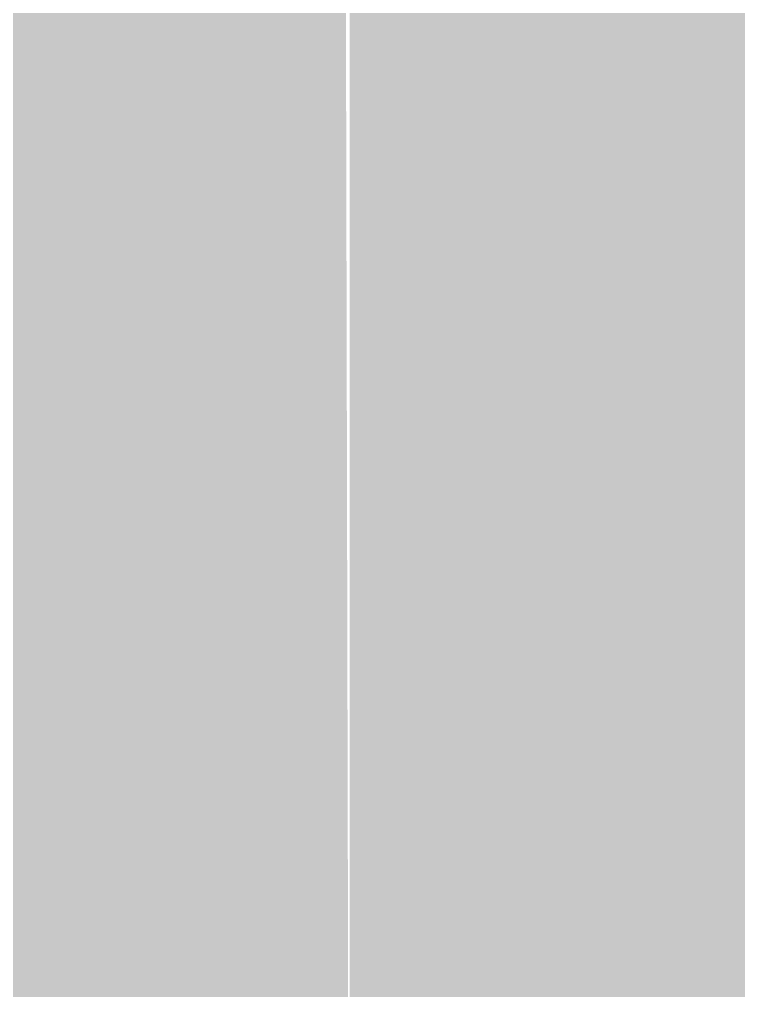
# Model space of a CAD drawing. Header units: inches. Extents: x -26493 to -10162, y -132 to 713.
# Drawn here: x -25648.2714 to -25648.0479, y 284.9376 to 285.2397 of the extents above; entities that cross this region are included whole.
import ezdxf

# ---------------------------------------------------------------- set-up
doc = ezdxf.new("R2010")
doc.units = ezdxf.units.IN
doc.header["$MEASUREMENT"] = 0
doc.layers.add('Q-SPCQ', color=91, linetype='Continuous', lineweight=9)

# ---------------------------------------------------------------- blocks, each defined once
blk = doc.blocks.new('Basketball_Backstop-Performance_Sports_Systems-3103-Ceiling_Hung - 27_-0_ to 27_-11 7_8_-652462-Section 13')
at = {"layer": 'Q-SPCQ'}
h = blk.add_hatch(color=256, dxfattribs=at)
h.paths.add_polyline_path([(-25648.16879, 286.69581), (-25648.16879, 286.9375), (-25648.29379, 286.9375)], flags=0)
h.paths.add_polyline_path([(-25648.16879, 284.74391), (-25648.17315, 286.70177), (-25648.41027, 286.9375), (-25648.41763, 284.96115), (-25648.39343, 284.8719), (-25648.37444, 284.81086)], flags=0)
h = blk.add_hatch(color=256, dxfattribs=at)
h.paths.add_polyline_path([(-25648.16879, 286.69581), (-25648.10409, 286.9375), (-25648.16879, 286.9375)], flags=0)
h.paths.add_polyline_path([(-25648.16879, 284.74391), (-25648.01107, 284.75876), (-25647.96293, 285.15052), (-25647.98275, 285.21627), (-25647.91896, 285.82006), (-25647.94247, 286.34276), (-25647.95228, 286.9375), (-25647.99201, 286.9375), (-25648.16879, 286.69581), (-25648.16879, 284.96115)], flags=0)

msp = doc.modelspace()

# ---------------------------------------------------------------- block references
at = {"layer": 'Q-SPCQ'}
msp.add_blockref('Basketball_Backstop-Performance_Sports_Systems-3103-Ceiling_Hung - 27_-0_ to 27_-11 7_8_-652462-Section 13', (0, 0), dxfattribs=at)

doc.saveas('drawing.dxf')
